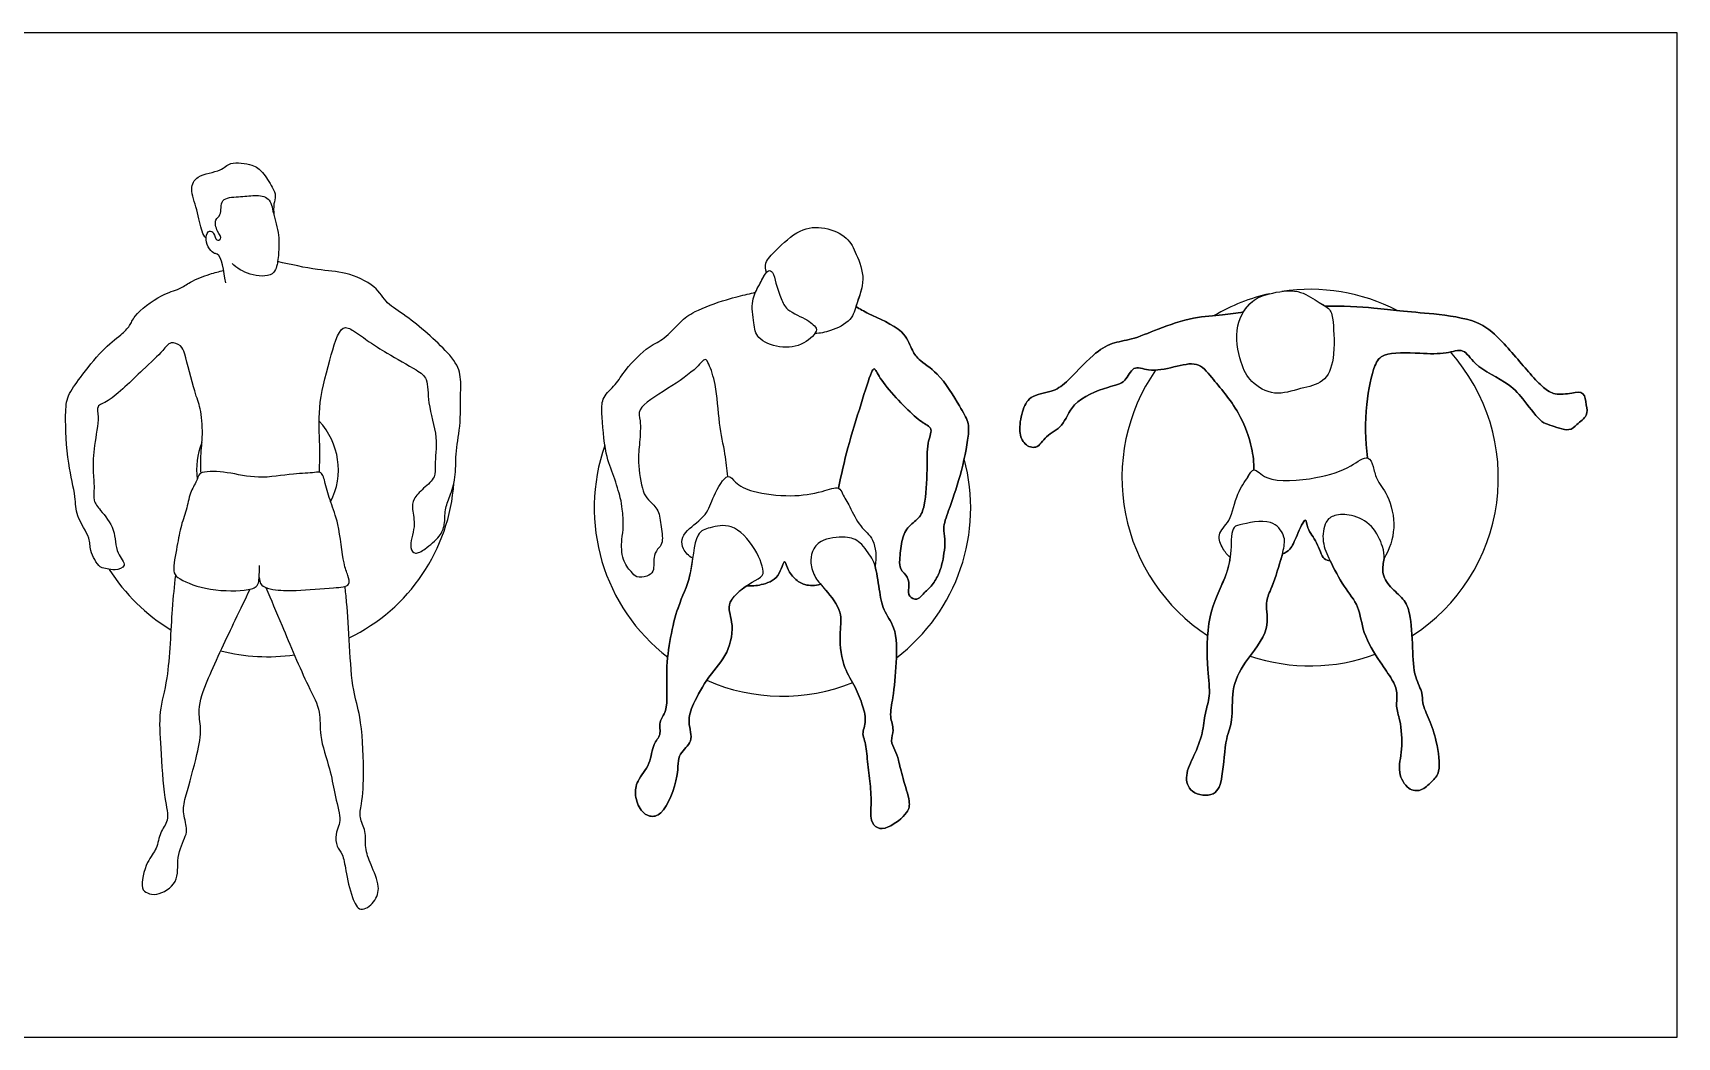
# Model space of a CAD drawing. Header units: millimetres. Extents: x 144.8 to 160.3, y 0.8 to 12.7.
# Drawn here: x 148.735 to 152.729, y 0.799 to 3.238 of the extents above; entities that cross this region are included whole.
import ezdxf

# ---------------------------------------------------------------- set-up
doc = ezdxf.new("R2010")
doc.units = ezdxf.units.MM
doc.layers.add('AG-PEOPLE', color=7, linetype='Continuous', true_color=0x66ccff)
doc.layers.add('X-VPRT', color=6, linetype='Continuous', true_color=0xff00ff)

msp = doc.modelspace()

# ---------------------------------------------------------------- linework, layer by layer
at = {"layer": 'AG-PEOPLE'}
for centre, radius, start, end in [((151.8373, 2.1578), 0.4572, 102.4711, 120.6359), ((151.8373, 2.1578), 0.4572, 62.4888, 98.6336), ((151.8373, 2.1578), 0.4572, 302.7571, 41.8513), ((151.8373, 2.1578), 0.4572, 145.1643, 236.9822), ((149.3046, 2.177), 0.1722, 333.0579, 43.2527), ((149.3046, 2.177), 0.1722, 157.5438, 187.7645), ((150.5555, 2.0842), 0.4572, 160.6155, 232.4404), ((150.5555, 2.0842), 0.4572, 307.2552, 15.1107), ((149.3046, 2.177), 0.4541, 295.8762, 355.9719), ((149.3046, 2.177), 0.4541, 212.2014, 238.9142), ((149.3046, 2.177), 0.4541, 255.5283, 278.2724), ((151.8373, 2.1578), 0.4572, 251.4129, 290.2273), ((150.5555, 2.0842), 0.4572, 246.2668, 291.9067)]:
    msp.add_arc(centre, radius, start, end, dxfattribs=at)
for points, knots in [([(149.1555, 2.7388), (149.1518, 2.7443), (149.143, 2.7555), (149.1351, 2.8097), (149.1152, 2.8572), (149.1317, 2.8947), (149.1932, 2.9001), (149.2121, 2.9264), (149.2698, 2.9191), (149.2929, 2.9011), (149.3168, 2.8637), (149.326, 2.842), (149.3189, 2.8225), (149.3195, 2.8043), (149.3203, 2.7953)], [0, 0, 0, 0, 0.228673, 0.607155, 0.978308, 1.274305, 1.659838, 1.944093, 2.313483, 2.598944, 2.938369, 3.183275, 3.409495, 3.678809, 3.678809, 3.678809, 3.678809]), ([(149.2031, 2.6311), (149.1983, 2.6584), (149.1929, 2.704), (149.1734, 2.7007), (149.1589, 2.7179), (149.1528, 2.7402), (149.1623, 2.7603), (149.1765, 2.7518), (149.1778, 2.731), (149.1966, 2.7372), (149.1812, 2.7556), (149.1744, 2.7855), (149.1946, 2.7935), (149.1876, 2.839), (149.2364, 2.8385), (149.272, 2.8446), (149.312, 2.8395), (149.3183, 2.7976), (149.3347, 2.7486), (149.3316, 2.7018), (149.3298, 2.6835), (149.3217, 2.6426), (149.2584, 2.6485), (149.2307, 2.6662), (149.2185, 2.678)], [0, 0, 0, 0, 0.869504, 1.061762, 1.294843, 1.546261, 1.758027, 1.933109, 2.148296, 2.310006, 2.538246, 2.809487, 3.01945, 3.321734, 3.642156, 3.969561, 4.266367, 4.579906, 4.96151, 5.305831, 5.534071, 5.827845, 6.204616, 6.573242, 6.573242, 6.573242, 6.573242]), ([(150.5164, 2.6556), (150.5144, 2.6631), (150.511, 2.6818), (150.542, 2.7115), (150.5951, 2.7641), (150.6578, 2.7687), (150.7151, 2.743), (150.7354, 2.7001), (150.7594, 2.6393), (150.7345, 2.5807), (150.7259, 2.5381), (150.6721, 2.5123), (150.6471, 2.5082), (150.6342, 2.5075)], [0, 0, 0, 0, 0.276333, 0.639871, 1.132474, 1.576663, 2.012068, 2.401272, 2.854325, 3.302223, 3.671256, 4.093021, 4.450514, 4.450514, 4.450514, 4.450514]), ([(150.5164, 2.6556), (150.5144, 2.6631), (150.511, 2.6818), (150.542, 2.7115), (150.5951, 2.7641), (150.6578, 2.7687), (150.7151, 2.743), (150.7354, 2.7001), (150.7594, 2.6393), (150.7417, 2.5978), (150.7339, 2.5729)], [0, 0, 0, 0, 0.281382, 0.651563, 1.153166, 1.605472, 2.048833, 2.445148, 2.90648, 3.362562, 3.362562, 3.362562, 3.362562]), ([(149.4311, 2.1709), (149.4313, 2.1927), (149.4328, 2.2374), (149.426, 2.3302), (149.4532, 2.4343), (149.481, 2.5334), (149.5159, 2.5133), (149.5534, 2.4862), (149.5939, 2.4598), (149.6659, 2.4206), (149.6959, 2.3986), (149.6923, 2.3357), (149.7203, 2.2579), (149.7094, 2.1904), (149.7147, 2.1585), (149.6836, 2.1318), (149.6574, 2.1073), (149.6556, 2.0795), (149.6661, 2.0391), (149.6463, 1.989), (149.664, 1.9692), (149.689, 1.9854), (149.7245, 2.0135), (149.7365, 2.0435), (149.7346, 2.0803), (149.7483, 2.1129), (149.7634, 2.1592), (149.7603, 2.216), (149.7743, 2.2818), (149.7733, 2.3621), (149.7755, 2.4159), (149.7442, 2.4646), (149.6439, 2.5523), (149.5944, 2.5777), (149.5676, 2.6264), (149.4939, 2.6582), (149.4258, 2.6608), (149.3613, 2.6751), (149.3292, 2.6824)], [0, 0, 0, 0, 0.418034, 0.908451, 1.469448, 1.944045, 2.205824, 2.557307, 2.927877, 3.392724, 3.691198, 4.080258, 4.558119, 4.97878, 5.255577, 5.573262, 5.879427, 6.137823, 6.47299, 6.842336, 7.05707, 7.318509, 7.668633, 7.957099, 8.262399, 8.567969, 8.923728, 9.309839, 9.736625, 10.20047, 10.566303, 10.953249, 11.547973, 11.933712, 12.301048, 12.749275, 13.181062, 13.693064, 13.693064, 13.693064, 13.693064]), ([(149.1433, 2.1689), (149.1428, 2.1826), (149.1417, 2.2108), (149.1487, 2.2628), (149.1431, 2.3278), (149.1269, 2.3646), (149.105, 2.4576), (149.0966, 2.4784), (149.0675, 2.4905), (149.0494, 2.4621), (149.0006, 2.4202), (148.9245, 2.3423), (148.8875, 2.3334), (148.897, 2.3025), (148.8826, 2.2351), (148.8794, 2.1759), (148.8852, 2.1342), (148.88, 2.1016), (148.8999, 2.0775), (148.9376, 2.0322), (148.9334, 1.9755), (148.9675, 1.9436), (148.9332, 1.9308), (148.9154, 1.937), (148.8955, 1.9372), (148.8709, 1.9821), (148.8763, 2.0113), (148.8372, 2.0654), (148.8399, 2.113), (148.8177, 2.1924), (148.8128, 2.3077), (148.8171, 2.3575), (148.8514, 2.4019), (148.9003, 2.4675), (148.9473, 2.5028), (148.972, 2.5261), (148.9797, 2.553), (149.0454, 2.6037), (149.0911, 2.6142), (149.1162, 2.6338), (149.1647, 2.6528), (149.1868, 2.6582), (149.1984, 2.6606)], [0, 0, 0, 0, 0.330745, 0.708298, 1.113913, 1.459833, 1.956351, 2.203081, 2.453274, 2.722064, 3.148956, 3.692782, 3.971696, 4.226524, 4.657677, 5.062834, 5.395194, 5.67693, 5.955843, 6.345136, 6.733493, 7.030234, 7.285191, 7.513023, 7.728921, 8.076149, 8.361645, 8.762743, 9.114957, 9.585247, 10.141885, 10.498414, 10.874602, 11.346457, 11.744626, 12.030361, 12.296274, 12.758663, 13.113284, 13.400004, 13.76736, 14.073551, 14.073551, 14.073551, 14.073551]), ([(150.5216, 2.6599), (150.5144, 2.6567), (150.4986, 2.6226), (150.4781, 2.5886), (150.4859, 2.5338), (150.4918, 2.4927), (150.55, 2.4704), (150.6067, 2.477), (150.6456, 2.5158), (150.629, 2.5295), (150.6159, 2.5426), (150.5641, 2.563), (150.5527, 2.5919), (150.5389, 2.6282), (150.5344, 2.6564), (150.5252, 2.6615), (150.5216, 2.6599)], [0, 0, 0, 0, 0.363807, 0.738469, 1.154755, 1.508528, 1.933537, 2.376054, 2.755548, 2.972218, 3.225986, 3.640777, 3.957994, 4.317409, 4.618986, 4.804091, 4.804091, 4.804091, 4.804091]), ([(150.4901, 2.6079), (150.4928, 2.6137), (150.5013, 2.6291), (150.5108, 2.649), (150.5164, 2.6556)], [-0.5361287, -0.5361287, -0.5361287, -0.5361287, -0.3638073, -0.0852378, -0.0852378, -0.0852378, -0.0852378]), ([(150.4231, 2.1603), (150.421, 2.1787), (150.4169, 2.2167), (150.4004, 2.2899), (150.3962, 2.3813), (150.3788, 2.4303), (150.3679, 2.4509), (150.3451, 2.4192), (150.2801, 2.3749), (150.2005, 2.3277), (150.2122, 2.2952), (150.2089, 2.2412), (150.2029, 2.1973), (150.2148, 2.1246), (150.2282, 2.1038), (150.2552, 2.0826), (150.2597, 2.0447), (150.2667, 2.0021), (150.2559, 1.9872), (150.2398, 1.9702), (150.2462, 1.9285), (150.2266, 1.9175), (150.2005, 1.9139), (150.1872, 1.9304), (150.1644, 1.9578), (150.1643, 2.0083), (150.1705, 2.0383), (150.1668, 2.082), (150.1626, 2.1085), (150.1458, 2.1638), (150.1238, 2.2143), (150.1163, 2.3137), (150.1167, 2.3534), (150.1524, 2.3838), (150.1729, 2.421), (150.2303, 2.4791), (150.2698, 2.4925), (150.3067, 2.5373), (150.3418, 2.5632), (150.4179, 2.5908), (150.4687, 2.6027), (150.4834, 2.6063), (150.4901, 2.6079)], [0, 0, 0, 0, 0.426847, 0.92557, 1.480975, 1.894432, 2.108636, 2.408891, 2.946261, 3.471218, 3.770488, 4.182157, 4.582807, 5.063438, 5.348381, 5.665357, 6.022533, 6.391936, 6.625429, 6.893533, 7.245837, 7.497834, 7.776775, 8.027289, 8.364911, 8.762773, 9.089251, 9.457305, 9.761241, 10.182211, 10.62543, 11.191793, 11.546077, 11.913532, 12.298397, 12.805768, 13.180556, 13.600001, 13.98447, 14.501352, 14.914775, 15.176079, 15.176079, 15.176079, 15.176079]), ([(150.4231, 2.1603), (150.421, 2.1787), (150.4169, 2.2167), (150.4004, 2.2899), (150.3962, 2.3813), (150.3788, 2.4303), (150.3679, 2.4509), (150.3451, 2.4192), (150.2801, 2.3749), (150.2005, 2.3277), (150.2122, 2.2952), (150.2089, 2.2412), (150.2029, 2.1973), (150.2148, 2.1246), (150.2282, 2.1038), (150.2552, 2.0826), (150.2597, 2.0447), (150.2667, 2.0021), (150.2559, 1.9872), (150.2398, 1.9702), (150.2462, 1.9285), (150.2266, 1.9175), (150.2005, 1.9139), (150.1872, 1.9304), (150.1644, 1.9578), (150.1643, 2.0083), (150.1705, 2.0383), (150.1668, 2.082), (150.1626, 2.1085), (150.1458, 2.1638), (150.1238, 2.2143), (150.1163, 2.3137), (150.1167, 2.3534), (150.1524, 2.3838), (150.1729, 2.421), (150.2303, 2.4791), (150.2698, 2.4925), (150.3067, 2.5373), (150.3418, 2.5632), (150.4179, 2.5908), (150.4687, 2.6027), (150.4834, 2.6063), (150.4901, 2.6079)], [0, 0, 0, 0, 0.426847, 0.92557, 1.480975, 1.894432, 2.108636, 2.408891, 2.946261, 3.471218, 3.770488, 4.182157, 4.582807, 5.063438, 5.348381, 5.665357, 6.022533, 6.391936, 6.625429, 6.893533, 7.245837, 7.497834, 7.776775, 8.027289, 8.364911, 8.762773, 9.089251, 9.457305, 9.761241, 10.182211, 10.62543, 11.191793, 11.546077, 11.913532, 12.298397, 12.805768, 13.180556, 13.600001, 13.98447, 14.501352, 14.914775, 15.176079, 15.176079, 15.176079, 15.176079]), ([(151.7386, 2.6041), (151.7219, 2.6), (151.6939, 2.5903), (151.65, 2.5273), (151.6667, 2.4373), (151.6906, 2.3883), (151.7514, 2.3536), (151.8131, 2.3752), (151.8739, 2.3861), (151.8988, 2.4468), (151.8938, 2.534), (151.8887, 2.5684), (151.8522, 2.5854), (151.8093, 2.618), (151.7591, 2.6092), (151.7386, 2.6041)], [0, 0, 0, 0, 0.38702, 0.863318, 1.40066, 1.822468, 2.272297, 2.730812, 3.161973, 3.604786, 4.142438, 4.463273, 4.806273, 5.222855, 5.697535, 5.697535, 5.697535, 5.697535]), ([(151.6752, 2.56), (151.6816, 2.5704), (151.7015, 2.5929), (151.7219, 2.6), (151.7386, 2.6041)], [-0.6292314, -0.6292314, -0.6292314, -0.6292314, -0.3870197, 0, 0, 0, 0]), ([(151.7386, 2.6041), (151.7591, 2.6092), (151.8093, 2.618), (151.8472, 2.5892), (151.8682, 2.5782), (151.874, 2.5744)], [-5.697535, -5.697535, -5.697535, -5.697535, -5.222855, -4.806273, -4.60497, -4.60497, -4.60497, -4.60497]), ([(150.6919, 2.1319), (150.6984, 2.1649), (150.7129, 2.2308), (150.7451, 2.3313), (150.7686, 2.4096), (150.7796, 2.4273), (150.792, 2.3919), (150.8726, 2.3062), (150.905, 2.2864), (150.9211, 2.2749), (150.9048, 2.2379), (150.9085, 2.1784), (150.9027, 2.092), (150.8896, 2.0584), (150.8562, 2.038), (150.8442, 2.003), (150.8401, 1.9593), (150.8396, 1.9348), (150.8624, 1.9173), (150.8632, 1.8911), (150.8598, 1.8681), (150.8838, 1.8588), (150.8946, 1.8741), (150.9183, 1.8931), (150.9348, 1.9215), (150.9454, 1.9523), (150.9532, 2.009), (150.9436, 2.0347), (150.9606, 2.082), (150.9887, 2.1604), (151.0084, 2.2561), (151.0084, 2.2935), (150.9844, 2.3328), (150.9371, 2.4138), (150.8857, 2.4413), (150.8678, 2.4711), (150.852, 2.5187), (150.7637, 2.5548), (150.7445, 2.5672), (150.7339, 2.5729)], [0, 0, 0, 0, 0.574819, 1.179642, 1.693394, 1.88149, 2.178538, 2.813164, 3.171317, 3.385723, 3.717849, 4.176278, 4.708396, 5.044432, 5.384739, 5.730738, 6.111094, 6.384722, 6.673469, 6.96223, 7.223785, 7.471674, 7.70321, 8.019209, 8.342738, 8.677106, 9.103066, 9.396416, 9.781814, 10.321936, 10.887628, 11.22293, 11.60339, 12.160385, 12.59102, 12.913175, 13.308042, 13.852786, 14.197255, 14.197255, 14.197255, 14.197255]), ([(150.7339, 2.5729), (150.7445, 2.5672), (150.7637, 2.5548), (150.852, 2.5187), (150.8678, 2.4711), (150.8857, 2.4413), (150.9371, 2.4138), (150.9844, 2.3328), (151.0084, 2.2935), (151.0084, 2.2561), (150.9887, 2.1604), (150.9606, 2.082), (150.9436, 2.0347), (150.9532, 2.009), (150.9454, 1.9523), (150.9348, 1.9215), (150.9183, 1.8931), (150.8946, 1.8741), (150.8838, 1.8588), (150.8598, 1.8681), (150.8632, 1.8911), (150.8624, 1.9173), (150.8396, 1.9348), (150.8401, 1.9593), (150.8442, 2.003), (150.8562, 2.038), (150.8896, 2.0584), (150.9027, 2.092), (150.9085, 2.1784), (150.9048, 2.2379), (150.9211, 2.2749), (150.905, 2.2864), (150.8726, 2.3062), (150.792, 2.3919), (150.7796, 2.4273), (150.7686, 2.4096), (150.7451, 2.3313), (150.7129, 2.2308), (150.6984, 2.1649), (150.6919, 2.1319)], [-14.197255, -14.197255, -14.197255, -14.197255, -13.852786, -13.308042, -12.913175, -12.59102, -12.160385, -11.60339, -11.22293, -10.887628, -10.321936, -9.781814, -9.396416, -9.103066, -8.677106, -8.342738, -8.019209, -7.70321, -7.471674, -7.223785, -6.96223, -6.673469, -6.384722, -6.111094, -5.730738, -5.384739, -5.044432, -4.708396, -4.176278, -3.717849, -3.385723, -3.171317, -2.813164, -2.178538, -1.88149, -1.693394, -1.179642, -0.574819, 0, 0, 0, 0]), ([(151.7009, 2.1765), (151.7006, 2.1946), (151.6974, 2.2321), (151.6683, 2.3184), (151.6002, 2.3982), (151.565, 2.4416), (151.5055, 2.4257), (151.4472, 2.4138), (151.4056, 2.4328), (151.3898, 2.3861), (151.3443, 2.3795), (151.2562, 2.3428), (151.2401, 2.2809), (151.195, 2.2617), (151.1749, 2.2247), (151.1409, 2.2374), (151.1283, 2.2705), (151.1372, 2.3175), (151.1539, 2.3589), (151.2114, 2.3646), (151.2465, 2.3884), (151.3081, 2.4573), (151.3547, 2.4864), (151.4057, 2.4922), (151.4685, 2.5196), (151.5527, 2.5485), (151.6238, 2.5519), (151.6584, 2.5576), (151.6752, 2.56)], [-11.075329, -11.075329, -11.075329, -11.075329, -10.653949, -10.108824, -9.516649, -9.115482, -8.689551, -8.238939, -7.897214, -7.552627, -7.169276, -6.622958, -6.184719, -5.796712, -5.453233, -5.154927, -4.826708, -4.430951, -4.066187, -3.657719, -3.278629, -2.731828, -2.307205, -1.910225, -1.435677, -0.891325, -0.409249, 0, 0, 0, 0]), ([(151.6752, 2.56), (151.6584, 2.5576), (151.6238, 2.5519), (151.5527, 2.5485), (151.4685, 2.5196), (151.4057, 2.4922), (151.3547, 2.4864), (151.3081, 2.4573), (151.2465, 2.3884), (151.2114, 2.3646), (151.1539, 2.3589), (151.1372, 2.3175), (151.1283, 2.2705), (151.1409, 2.2374), (151.1749, 2.2247), (151.195, 2.2617), (151.2401, 2.2809), (151.2562, 2.3428), (151.3443, 2.3795), (151.3898, 2.3861), (151.4056, 2.4328), (151.4472, 2.4138), (151.5055, 2.4257), (151.565, 2.4416), (151.6002, 2.3982), (151.6683, 2.3184), (151.6974, 2.2321), (151.7006, 2.1946), (151.7009, 2.1765)], [0, 0, 0, 0, 0.409249, 0.891325, 1.435677, 1.910225, 2.307205, 2.731828, 3.278629, 3.657719, 4.066187, 4.430951, 4.826708, 5.154927, 5.453233, 5.796712, 6.184719, 6.622958, 7.169276, 7.552627, 7.897214, 8.238939, 8.689551, 9.115482, 9.516649, 10.108824, 10.653949, 11.075329, 11.075329, 11.075329, 11.075329]), ([(151.874, 2.5744), (151.9134, 2.5746), (151.9922, 2.571), (152.0546, 2.5618), (152.1377, 2.5562), (152.2446, 2.5417), (152.2998, 2.4956), (152.3701, 2.4105), (152.4018, 2.3773), (152.4318, 2.3566), (152.471, 2.3629), (152.5049, 2.3682), (152.5074, 2.3336), (152.5138, 2.3076), (152.484, 2.2875), (152.4677, 2.267), (152.4183, 2.2872), (152.3988, 2.2901), (152.3559, 2.3464), (152.3239, 2.387), (152.2345, 2.4273), (152.2128, 2.4743), (152.1646, 2.4568), (152.106, 2.4598), (152.0139, 2.4632), (151.9908, 2.4284), (151.9696, 2.3311), (151.9706, 2.2484), (151.977, 2.2055)], [-11.235692, -11.235692, -11.235692, -11.235692, -10.61263, -10.157225, -9.635483, -9.0503, -8.55978, -7.962181, -7.570945, -7.243799, -6.881788, -6.582083, -6.277769, -5.99061, -5.666643, -5.387729, -4.995305, -4.731291, -4.272465, -3.837971, -3.281378, -2.905522, -2.541399, -2.081566, -1.550849, -1.213154, -0.653276, 0, 0, 0, 0]), ([(151.977, 2.2055), (151.9706, 2.2484), (151.9696, 2.3311), (151.9908, 2.4284), (152.0139, 2.4632), (152.106, 2.4598), (152.1646, 2.4568), (152.2128, 2.4743), (152.2345, 2.4273), (152.3239, 2.387), (152.3559, 2.3464), (152.3988, 2.2901), (152.4183, 2.2872), (152.4677, 2.267), (152.484, 2.2875), (152.5138, 2.3076), (152.5074, 2.3336), (152.5049, 2.3682), (152.471, 2.3629), (152.4318, 2.3566), (152.4018, 2.3773), (152.3701, 2.4105), (152.2998, 2.4956), (152.2446, 2.5417), (152.1377, 2.5562), (152.0546, 2.5618), (151.9922, 2.571), (151.9134, 2.5746), (151.874, 2.5744)], [0, 0, 0, 0, 0.653276, 1.213154, 1.550849, 2.081566, 2.541399, 2.905522, 3.281378, 3.837971, 4.272465, 4.731291, 4.995305, 5.387729, 5.666643, 5.99061, 6.277769, 6.582083, 6.881788, 7.243799, 7.570945, 7.962181, 8.55978, 9.0503, 9.635483, 10.157225, 10.61263, 11.235692, 11.235692, 11.235692, 11.235692]), ([(151.6433, 1.9643), (151.6362, 1.9702), (151.6245, 1.984), (151.6088, 2.0219), (151.6464, 2.0518), (151.6572, 2.1195), (151.6854, 2.1562), (151.7008, 2.1865), (151.7326, 2.1428), (151.8549, 2.1545), (151.9319, 2.1794), (151.9786, 2.2168), (151.9922, 2.183), (151.996, 2.1533), (152.0301, 2.1144), (152.0479, 2.0343), (152.0299, 1.9837), (152.0167, 1.9611)], [0, 0, 0, 0, 0.301524, 0.636231, 1.007342, 1.478096, 1.877833, 2.147364, 2.493467, 3.117658, 3.660892, 4.044373, 4.329193, 4.645291, 5.047023, 5.556663, 6.063503, 6.063503, 6.063503, 6.063503]), ([(151.977, 2.2055), (151.9839, 2.2036), (151.9922, 2.183), (151.996, 2.1533), (152.0301, 2.1144), (152.0479, 2.0343), (152.0299, 1.9837), (152.0167, 1.9611)], [4.044373, 4.044373, 4.044373, 4.044373, 4.329193, 4.645291, 5.047023, 5.556663, 6.063503, 6.063503, 6.063503, 6.063503]), ([(149.2844, 1.9151), (149.2861, 1.9018), (149.2918, 1.8929), (149.3222, 1.884), (149.376, 1.8822), (149.4601, 1.8903), (149.508, 1.8927), (149.4996, 1.9229), (149.4877, 1.9504), (149.4789, 2.0466), (149.4582, 2.0956), (149.4455, 2.141), (149.4374, 2.1739), (149.4164, 2.1686), (149.3645, 2.1681), (149.2823, 2.1526), (149.2074, 2.1724), (149.1608, 2.1739), (149.1372, 2.1675), (149.1358, 2.1519), (149.1162, 2.1245), (149.1101, 2.0836), (149.0936, 2.041), (149.0856, 1.9929), (149.073, 1.9311), (149.0864, 1.9121), (149.155, 1.8826), (149.2442, 1.8817), (149.2783, 1.8901), (149.2844, 1.9057), (149.2845, 1.9231), (149.2854, 1.937), (149.2856, 1.9441)], [0, 0, 0, 0, 0.221806, 0.458334, 0.840513, 1.331844, 1.647488, 1.884331, 2.176852, 2.678037, 3.066, 3.422474, 3.694713, 3.899112, 4.268515, 4.74424, 5.196984, 5.625157, 5.625157, 5.867278, 6.160327, 6.491639, 6.836369, 7.209222, 7.607012, 7.832794, 8.26967, 8.768787, 9.05495, 9.246244, 9.460816, 9.699205, 9.699205, 9.699205, 9.699205]), ([(150.3375, 1.9621), (150.3281, 1.9672), (150.3125, 1.9835), (150.3099, 2.0083), (150.3235, 2.0323), (150.3745, 2.067), (150.3851, 2.1097), (150.4217, 2.1743), (150.4419, 2.1419), (150.4855, 2.1203), (150.5758, 2.11), (150.6472, 2.1208), (150.694, 2.1386), (150.7013, 2.1165), (150.7203, 2.0865), (150.7426, 2.0374), (150.7813, 2.0101), (150.7846, 1.9635), (150.7806, 1.9428)], [0, 0, 0, 0, 0.32422, 0.594859, 0.887354, 1.321216, 1.726768, 2.161404, 2.435584, 2.834064, 3.380538, 3.884813, 4.250492, 4.483119, 4.828123, 5.246509, 5.631568, 6.086709, 6.086709, 6.086709, 6.086709]), ([(150.3375, 1.9621), (150.3281, 1.9672), (150.3125, 1.9835), (150.3099, 2.0083), (150.3235, 2.0323), (150.3745, 2.067), (150.3851, 2.1097), (150.4127, 2.1584), (150.4231, 2.1603)], [0, 0, 0, 0, 0.32422, 0.594859, 0.887354, 1.321216, 1.726768, 2.161404, 2.161404, 2.161404, 2.161404]), ([(151.6433, 1.9643), (151.6362, 1.9702), (151.6245, 1.984), (151.6088, 2.0219), (151.6464, 2.0518), (151.6572, 2.1195), (151.6854, 2.1562), (151.6956, 2.1762), (151.7009, 2.1765)], [0, 0, 0, 0, 0.301524, 0.636231, 1.007342, 1.478096, 1.877833, 2.147364, 2.147364, 2.147364, 2.147364]), ([(150.6919, 2.1319), (150.6968, 2.1301), (150.7013, 2.1165), (150.7203, 2.0865), (150.7426, 2.0374), (150.7813, 2.0101), (150.7846, 1.9635), (150.7806, 1.9428)], [4.250492, 4.250492, 4.250492, 4.250492, 4.483119, 4.828123, 5.246509, 5.631568, 6.086709, 6.086709, 6.086709, 6.086709]), ([(150.3504, 2.018), (150.3571, 2.0301), (150.3794, 2.0361), (150.4357, 2.0497), (150.4911, 1.9885), (150.5167, 1.9217), (150.4888, 1.9093), (150.4122, 1.8582), (150.4389, 1.8073), (150.4266, 1.7284), (150.3748, 1.6768), (150.3386, 1.6098), (150.323, 1.5654), (150.3425, 1.5154), (150.2987, 1.4877), (150.306, 1.4335), (150.2684, 1.3379), (150.233, 1.3328), (150.2092, 1.3485), (150.1959, 1.3867), (150.2009, 1.4228), (150.2366, 1.4615), (150.239, 1.511), (150.2625, 1.5321), (150.2533, 1.5659), (150.2804, 1.5929), (150.2673, 1.6943), (150.2966, 1.8447), (150.3367, 1.9129), (150.3396, 1.9983), (150.3504, 2.018)], [0, 0, 0, 0, 0.352647, 0.7666, 1.277596, 1.727825, 2.014749, 2.529518, 2.926365, 3.419878, 3.913093, 4.409386, 4.7993, 5.184119, 5.546525, 5.967144, 6.531695, 6.834915, 7.124162, 7.478803, 7.81744, 8.226153, 8.620055, 8.922385, 9.232037, 9.553543, 10.121213, 10.830375, 11.359713, 11.929282, 11.929282, 11.929282, 11.929282]), ([(151.7749, 2), (151.7742, 1.989), (151.7676, 1.9603), (151.7438, 1.8879), (151.726, 1.8537), (151.7432, 1.7854), (151.6765, 1.7105), (151.6441, 1.6441), (151.6514, 1.5678), (151.6304, 1.5254), (151.6265, 1.4341), (151.6101, 1.381), (151.5442, 1.3884), (151.5315, 1.4372), (151.5564, 1.4826), (151.5773, 1.5364), (151.5809, 1.5854), (151.5961, 1.6293), (151.5872, 1.6947), (151.5841, 1.821), (151.6321, 1.9131), (151.6469, 1.968), (151.6444, 2.037), (151.6669, 2.0433), (151.7456, 2.0619), (151.7744, 2.0194), (151.7752, 2.0061), (151.7749, 2)], [0, 0, 0, 0, 0.464744, 0.992871, 1.334595, 1.784803, 2.345543, 2.842465, 3.323384, 3.720083, 4.267174, 4.663, 5.06855, 5.436926, 5.846208, 6.282475, 6.68167, 7.059787, 7.520545, 8.166054, 8.743592, 9.187862, 9.632025, 9.885253, 10.379458, 10.763788, 11.023841, 11.023841, 11.023841, 11.023841]), ([(151.886, 1.9558), (151.8808, 1.9567), (151.8667, 1.9573), (151.8558, 2.0031), (151.8296, 2.03), (151.8279, 2.0688), (151.8036, 2.0144), (151.7913, 1.9831), (151.7765, 1.9753), (151.7699, 1.9724)], [-2.214807, -2.214807, -2.214807, -2.214807, -1.987481, -1.614465, -1.243029, -0.988895, -0.619547, -0.264892, 0, 0, 0, 0]), ([(151.7699, 1.9724), (151.7765, 1.9753), (151.7913, 1.9831), (151.8036, 2.0144), (151.8279, 2.0688), (151.8296, 2.03), (151.8558, 2.0031), (151.8667, 1.9573), (151.8808, 1.9567), (151.886, 1.9558)], [0, 0, 0, 0, 0.264892, 0.619547, 0.988895, 1.243029, 1.614465, 1.987481, 2.214807, 2.214807, 2.214807, 2.214807]), ([(151.886, 1.9558), (151.878, 1.9722), (151.8648, 1.9997), (151.8713, 2.0516), (151.8966, 2.0688), (151.9397, 2.0689), (151.9907, 2.0446), (152.0146, 1.9912), (152.019, 1.9616), (152.0087, 1.9274), (152.0306, 1.8903), (152.066, 1.8646), (152.082, 1.8265), (152.0866, 1.7436), (152.0883, 1.6754), (152.112, 1.6355), (152.108, 1.6103), (152.1284, 1.5676), (152.145, 1.5191), (152.1566, 1.4432), (152.1332, 1.4202), (152.1076, 1.3947), (152.0731, 1.3992), (152.0477, 1.4437), (152.0633, 1.4976), (152.0576, 1.5673), (152.0443, 1.6016), (152.0513, 1.6359), (152.0363, 1.6693), (152.006, 1.7109), (151.963, 1.78), (151.9588, 1.8457), (151.9177, 1.8923), (151.8956, 1.9364), (151.886, 1.9558)], [0, 0, 0, 0, 0.404333, 0.796722, 1.092286, 1.457714, 1.882773, 2.310333, 2.621224, 2.948707, 3.313132, 3.685778, 4.044566, 4.56701, 5.04899, 5.420101, 5.698274, 6.077956, 6.507864, 6.992469, 7.308352, 7.639972, 7.948705, 8.329465, 8.760649, 9.236748, 9.581628, 9.906083, 10.241266, 10.65508, 11.170531, 11.626673, 12.071476, 12.552445, 12.552445, 12.552445, 12.552445]), ([(150.6286, 1.9781), (150.6323, 1.9876), (150.6469, 2.009), (150.7096, 2.0167), (150.7452, 2.004), (150.7736, 1.9612), (150.7818, 1.9437), (150.7912, 1.8848), (150.798, 1.8353), (150.8335, 1.7939), (150.8331, 1.7082), (150.8255, 1.626), (150.8144, 1.5787), (150.8282, 1.5455), (150.8165, 1.5183), (150.8299, 1.4961), (150.8381, 1.4706), (150.8473, 1.4274), (150.8664, 1.3726), (150.8618, 1.3428), (150.8146, 1.3055), (150.785, 1.3041), (150.7676, 1.3264), (150.7726, 1.3699), (150.7681, 1.421), (150.7618, 1.473), (150.7567, 1.5184), (150.748, 1.5352), (150.761, 1.5693), (150.7489, 1.6096), (150.7302, 1.6565), (150.6992, 1.7017), (150.6924, 1.7833), (150.7038, 1.8309), (150.6612, 1.886), (150.6342, 1.9123), (150.6222, 1.95), (150.6251, 1.9693), (150.6286, 1.9781)], [0, 0, 0, 0, 0.327695, 0.767839, 1.122405, 1.515144, 1.775604, 2.208571, 2.617592, 3.022481, 3.547476, 4.076592, 4.468507, 4.797699, 5.093142, 5.371172, 5.664634, 6.05153, 6.484033, 6.788361, 7.220352, 7.514769, 7.789247, 8.16175, 8.576592, 9.000047, 9.379726, 9.619349, 9.94663, 10.317453, 10.721289, 11.147369, 11.656007, 12.053247, 12.511541, 12.871235, 13.218117, 13.522258, 13.522258, 13.522258, 13.522258]), ([(150.4689, 1.8951), (150.4524, 1.8836), (150.4153, 1.8524), (150.4389, 1.8073), (150.4266, 1.7284), (150.3748, 1.6768), (150.3386, 1.6098), (150.323, 1.5654), (150.3425, 1.5154), (150.2987, 1.4877), (150.306, 1.4335), (150.2684, 1.3379), (150.233, 1.3328), (150.2092, 1.3485), (150.1959, 1.3867), (150.2009, 1.4228), (150.2366, 1.4615), (150.239, 1.511), (150.2625, 1.5321), (150.2533, 1.5659), (150.2804, 1.5929), (150.2673, 1.6943), (150.2966, 1.8447), (150.3289, 1.8997), (150.3355, 1.9482), (150.3375, 1.9621)], [2.174689, 2.174689, 2.174689, 2.174689, 2.529518, 2.926365, 3.419878, 3.913093, 4.409386, 4.7993, 5.184119, 5.546525, 5.967144, 6.531695, 6.834915, 7.124162, 7.478803, 7.81744, 8.226153, 8.620055, 8.922385, 9.232037, 9.553543, 10.121213, 10.830375, 11.359713, 11.578097, 11.578097, 11.578097, 11.578097]), ([(151.7699, 1.9724), (151.7687, 1.9676), (151.7618, 1.9427), (151.7438, 1.8879), (151.726, 1.8537), (151.7432, 1.7854), (151.6765, 1.7105), (151.6441, 1.6441), (151.6514, 1.5678), (151.6304, 1.5254), (151.6265, 1.4341), (151.6101, 1.381), (151.5442, 1.3884), (151.5315, 1.4372), (151.5564, 1.4826), (151.5773, 1.5364), (151.5809, 1.5854), (151.5961, 1.6293), (151.5872, 1.6947), (151.5841, 1.821), (151.6303, 1.9097), (151.6411, 1.9466), (151.6433, 1.9643)], [0.323946, 0.323946, 0.323946, 0.323946, 0.464744, 0.992871, 1.334595, 1.784803, 2.345543, 2.842465, 3.323384, 3.720083, 4.267174, 4.663, 5.06855, 5.436926, 5.846208, 6.282475, 6.68167, 7.059787, 7.520545, 8.166054, 8.743592, 9.126018, 9.126018, 9.126018, 9.126018]), ([(152.0167, 1.9611), (152.0158, 1.951), (152.0087, 1.9274), (152.0306, 1.8903), (152.066, 1.8646), (152.082, 1.8265), (152.0866, 1.7436), (152.0883, 1.6754), (152.112, 1.6355), (152.108, 1.6103), (152.1284, 1.5676), (152.145, 1.5191), (152.1566, 1.4432), (152.1332, 1.4202), (152.1076, 1.3947), (152.0731, 1.3992), (152.0477, 1.4437), (152.0633, 1.4976), (152.0576, 1.5673), (152.0443, 1.6016), (152.0513, 1.6359), (152.0363, 1.6693), (152.006, 1.7109), (151.963, 1.78), (151.9588, 1.8457), (151.9177, 1.8923), (151.8956, 1.9364), (151.886, 1.9558)], [2.621224, 2.621224, 2.621224, 2.621224, 2.948707, 3.313132, 3.685778, 4.044566, 4.56701, 5.04899, 5.420101, 5.698274, 6.077956, 6.507864, 6.992469, 7.308352, 7.639972, 7.948705, 8.329465, 8.760649, 9.236748, 9.581628, 9.906083, 10.241266, 10.65508, 11.170531, 11.626673, 12.071476, 12.552445, 12.552445, 12.552445, 12.552445]), ([(149.081, 1.921), (149.0782, 1.8931), (149.0715, 1.8398), (149.0658, 1.6701), (149.0391, 1.5905), (149.0458, 1.501), (149.0516, 1.3837), (149.0681, 1.3259), (149.0416, 1.2969), (149.0376, 1.2546), (149.0101, 1.2278), (148.994, 1.1601), (149.013, 1.1483), (149.037, 1.1414), (149.0933, 1.1736), (149.0808, 1.2346), (149.1062, 1.2864), (149.1102, 1.3064), (149.0969, 1.3493), (149.1073, 1.3882), (149.1348, 1.4854), (149.1459, 1.5472), (149.133, 1.5967), (149.1606, 1.6739), (149.2266, 1.8127), (149.2503, 1.8618), (149.2626, 1.8869)], [0, 0, 0, 0, 0.473211, 1.137473, 1.612383, 2.096227, 2.661943, 3.045073, 3.347292, 3.668816, 3.997104, 4.405374, 4.618822, 4.867361, 5.246013, 5.640106, 6.021635, 6.253992, 6.580999, 6.914648, 7.432604, 7.844604, 8.192937, 8.656328, 9.296504, 9.769339, 9.769339, 9.769339, 9.769339]), ([(150.4689, 1.8951), (150.4807, 1.894), (150.5045, 1.8965), (150.5481, 1.9111), (150.5605, 1.9668), (150.5666, 1.9347), (150.5847, 1.9117), (150.6089, 1.8945), (150.6359, 1.8952), (150.648, 1.899)], [0, 0, 0, 0, 0.340934, 0.728039, 1.078685, 1.312936, 1.635016, 1.941224, 2.294122, 2.294122, 2.294122, 2.294122]), ([(150.648, 1.899), (150.6359, 1.8952), (150.6089, 1.8945), (150.5847, 1.9117), (150.5666, 1.9347), (150.5605, 1.9668), (150.5481, 1.9111), (150.5045, 1.8965), (150.4807, 1.894), (150.4689, 1.8951)], [-2.294122, -2.294122, -2.294122, -2.294122, -1.941224, -1.635016, -1.312936, -1.078685, -0.728039, -0.340934, 0, 0, 0, 0]), ([(150.7806, 1.9428), (150.7841, 1.9298), (150.7912, 1.8848), (150.798, 1.8353), (150.8335, 1.7939), (150.8331, 1.7082), (150.8255, 1.626), (150.8144, 1.5787), (150.8282, 1.5455), (150.8165, 1.5183), (150.8299, 1.4961), (150.8381, 1.4706), (150.8473, 1.4274), (150.8664, 1.3726), (150.8618, 1.3428), (150.8146, 1.3055), (150.785, 1.3041), (150.7676, 1.3264), (150.7726, 1.3699), (150.7681, 1.421), (150.7618, 1.473), (150.7567, 1.5184), (150.748, 1.5352), (150.761, 1.5693), (150.7489, 1.6096), (150.7302, 1.6565), (150.6992, 1.7017), (150.6924, 1.7833), (150.7038, 1.8309), (150.6681, 1.8771), (150.6519, 1.8946), (150.648, 1.899)], [1.775604, 1.775604, 1.775604, 1.775604, 2.208571, 2.617592, 3.022481, 3.547476, 4.076592, 4.468507, 4.797699, 5.093142, 5.371172, 5.664634, 6.05153, 6.484033, 6.788361, 7.220352, 7.514769, 7.789247, 8.16175, 8.576592, 9.000047, 9.379726, 9.619349, 9.94663, 10.317453, 10.721289, 11.147369, 11.656007, 12.053247, 12.511541, 12.675365, 12.675365, 12.675365, 12.675365]), ([(149.3007, 1.8909), (149.3137, 1.86), (149.339, 1.8012), (149.4003, 1.6542), (149.4363, 1.5914), (149.4281, 1.5305), (149.458, 1.4503), (149.4661, 1.394), (149.4831, 1.3326), (149.4783, 1.3115), (149.4693, 1.2916), (149.4715, 1.2612), (149.4889, 1.2433), (149.4946, 1.2017), (149.5076, 1.1409), (149.5285, 1.0991), (149.5676, 1.1268), (149.5795, 1.166), (149.5555, 1.2176), (149.5401, 1.2585), (149.546, 1.2988), (149.5257, 1.3324), (149.535, 1.3681), (149.5404, 1.4502), (149.5327, 1.578), (149.5105, 1.6399), (149.5039, 1.7491), (149.4982, 1.8471), (149.4944, 1.8816), (149.493, 1.8936)], [0, 0, 0, 0, 0.517371, 1.165452, 1.598251, 1.988995, 2.459121, 2.864004, 3.265565, 3.498121, 3.734931, 4.009868, 4.258624, 4.587269, 5.008277, 5.315563, 5.622529, 5.94557, 6.328557, 6.671177, 6.99243, 7.299882, 7.598106, 8.069292, 8.652403, 9.07376, 9.611185, 10.142228, 10.417236, 10.417236, 10.417236, 10.417236])]:
    msp.add_open_spline(points, degree=3, knots=knots, dxfattribs=at)
at = {"layer": 'X-VPRT'}
msp.add_lwpolyline([(144.8039, 3.2376), (144.8039, 0.7992), (152.7287, 0.7992), (152.7287, 3.2376)], close=True, dxfattribs=at)

doc.saveas('drawing.dxf')
